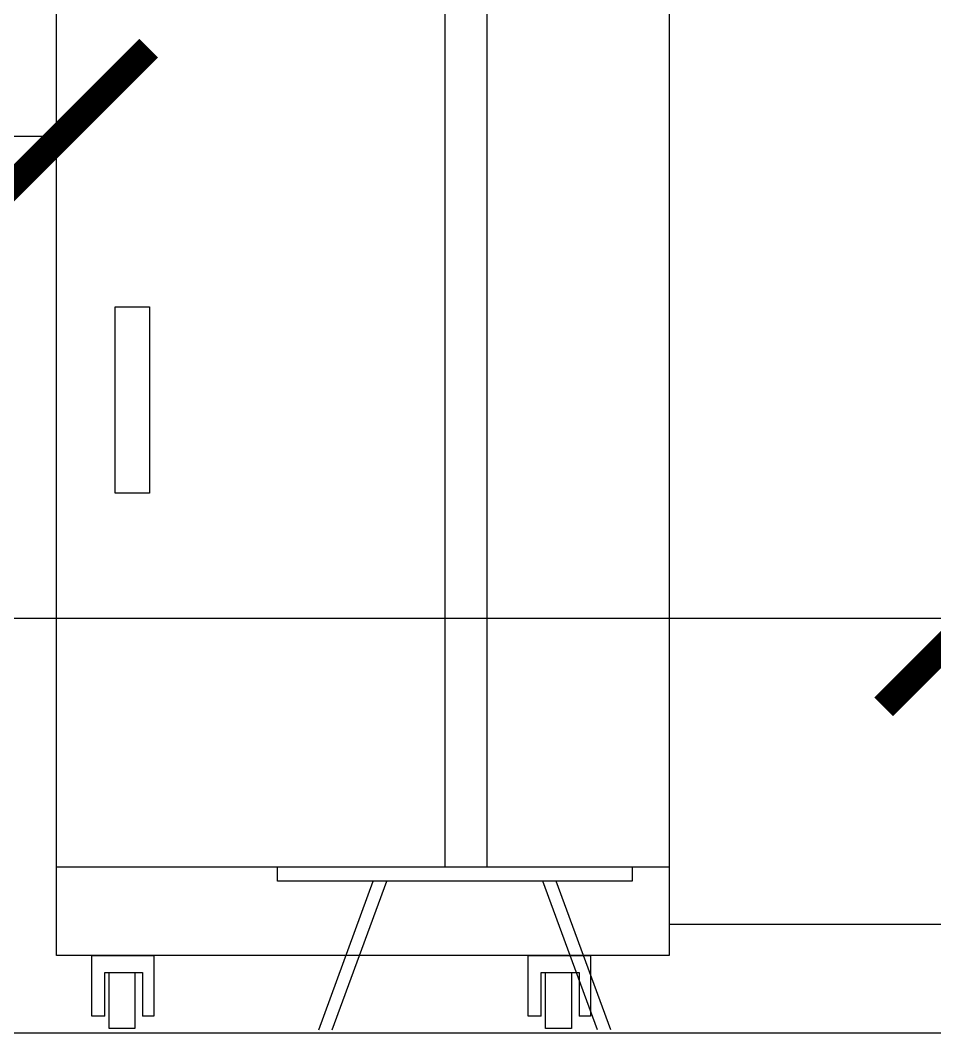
# Model space of a CAD drawing. Header units: inches. Extents: x -17070 to 527, y 504 to 2398.
# Drawn here: x -10382.721 to -10381.789, y 538.649 to 539.681 of the extents above; entities that cross this region are included whole.
import ezdxf

# ---------------------------------------------------------------- set-up
doc = ezdxf.new("R2010")
doc.units = ezdxf.units.IN
doc.layers.add('Layer1', color=2, linetype='Continuous', lineweight=30)
doc.layers.add('wall', color=7, linetype='Continuous', lineweight=30)
doc.styles.add('ROMANC', font='arialbd.ttf', dxfattribs={"height": 0.35})
doc.dimstyles.get("Standard").update_dxf_attribs({"dimtxt": 0.18, "dimasz": 0.18, "dimexe": 0.18, "dimexo": 0.0625, "dimgap": 0.09, "dimtad": 0, "dimtih": 1, "dimtoh": 1, "dimzin": 0, "dimdsep": 46, "dimtxsty": 'ROMANC', "dimblk": 'ARCHTICK', "dimcen": 0.09, "dimclrd": 25, "dimclre": 25, "dimadec": 0, "dimazin": 0, "dimtfac": 1, "dimtofl": 0, "dimtmove": 0, "dimatfit": 3, "dimldrblk": 'ARCHTICK', "dimfxl": 1, "dimtolj": 1, "dimtzin": 0, "dimarcsym": 0})

# ---------------------------------------------------------------- blocks, each defined once
blk = doc.blocks.new('_ARCHTICK')
at = {"color": 0, "linetype": 'ByBlock', "const_width": 0.15}
blk.add_lwpolyline([(-0.5, -0.5), (0.5, 0.5)], dxfattribs=at)

msp = doc.modelspace()

# ---------------------------------------------------------------- linework, layer by layer
at = {"color": 250}
msp.add_line((-10382.68406, 538.81851), (-10382.05942, 538.81851), dxfattribs=at)
at = {"color": 137}
for p, q in [((-10381.9428, 538.75973), (-10382.05942, 538.75973)), ((-10381.75092, 538.75973), (-10381.94992, 538.75973))]:
    msp.add_line(p, q, dxfattribs=at)
at = {"color": 250}
for points in [[(-10382.68406, 540.34699), (-10382.05942, 540.34699), (-10382.05942, 538.72824), (-10382.68406, 538.72824)], [(-10382.62435, 539.38935), (-10382.58952, 539.38935), (-10382.58952, 539.19932), (-10382.62435, 539.19932)], [(-10382.6304, 538.7109), (-10382.6042, 538.7109), (-10382.6042, 538.65399), (-10382.6304, 538.65399)], [(-10382.1855, 538.7109), (-10382.1593, 538.7109), (-10382.1593, 538.65399), (-10382.1855, 538.65399)]]:
    msp.add_lwpolyline(points, close=True, dxfattribs=at)
for points in [[(-10382.63484, 538.66656), (-10382.64812, 538.66656), (-10382.64812, 538.72824), (-10382.58484, 538.72824), (-10382.58484, 538.66656), (-10382.59634, 538.66656)], [(-10382.18994, 538.66656), (-10382.20322, 538.66656), (-10382.20322, 538.72824), (-10382.13994, 538.72824), (-10382.13994, 538.66656), (-10382.15144, 538.66656)], [(-10382.63484, 538.66656), (-10382.63484, 538.7109), (-10382.59634, 538.7109), (-10382.59634, 538.66656)], [(-10382.18994, 538.66656), (-10382.18994, 538.7109), (-10382.15144, 538.7109), (-10382.15144, 538.66656)]]:
    msp.add_lwpolyline(points, dxfattribs=at)
at = {"layer": 'Layer1', "color": 137}
for p, q in [((-10382.28791, 538.81854), (-10382.28795, 539.87711)), ((-10382.28791, 538.81854), (-10382.28795, 539.87711)), ((-10382.28791, 538.81854), (-10382.28795, 539.87711)), ((-10382.28791, 538.81854), (-10382.28795, 539.87711)), ((-10382.28791, 538.81854), (-10382.28795, 539.87711)), ((-10382.24505, 538.81854), (-10382.2451, 539.87711)), ((-10382.24505, 538.81854), (-10382.2451, 539.87711)), ((-10382.24505, 538.81854), (-10382.2451, 539.87711)), ((-10382.24505, 538.81854), (-10382.2451, 539.87711)), ((-10382.24505, 538.81854), (-10382.2451, 539.87711)), ((-10382.41675, 538.6526), (-10382.36118, 538.80389)), ((-10382.40306, 538.6526), (-10382.34749, 538.80389)), ((-10382.13275, 538.6526), (-10382.18832, 538.80389)), ((-10382.11906, 538.6526), (-10382.17463, 538.80389))]:
    msp.add_line(p, q, dxfattribs=at)
msp.add_lwpolyline([(-10382.45876, 538.81854), (-10382.09715, 538.81854), (-10382.09715, 538.80389), (-10382.45876, 538.80389)], close=True, dxfattribs=at)
at = {"layer": 'wall'}
msp.add_line((-10378.56013, 538.64857), (-10383.43504, 538.64925), dxfattribs=at)

# ---------------------------------------------------------------- leaders
for points in [[(-10382.68027, 539.56287), (-10383.2243, 539.56287)], [(-10381.75093, 539.07159), (-10383.25713, 539.07158)]]:
    msp.add_leader(points, dimstyle='Standard', override={"dimgap": 0.09, "dimtad": 0})

doc.saveas('drawing.dxf')
